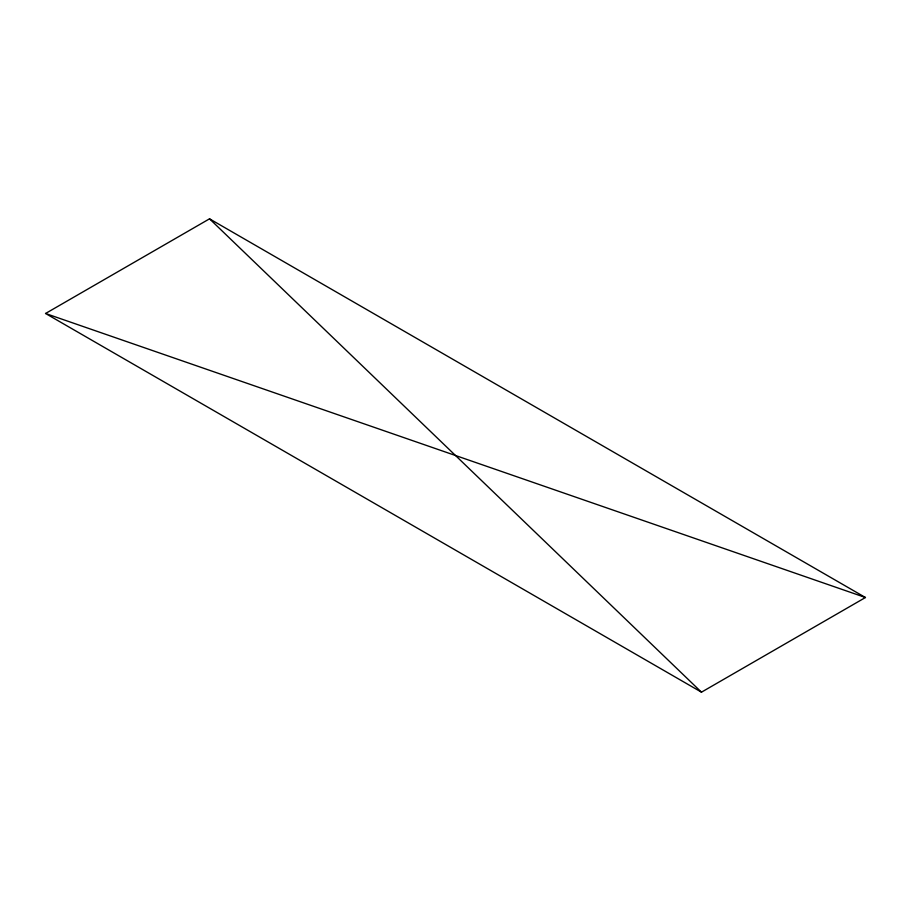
<?xml version="1.0" encoding="UTF-8"?>
<svg xmlns="http://www.w3.org/2000/svg" width="911" height="911" viewBox="0 0 911 911"><rect width="100%" height="100%" fill="white"/><g stroke="black" fill="none" stroke-linecap="round" stroke-linejoin="round"><path stroke-width="1.37" d="M45.55 313.486L209.53 218.822L865.45 597.514L701.47 692.178L45.55 313.486L865.45 597.514M209.53 218.822L701.47 692.178"/></g></svg>
